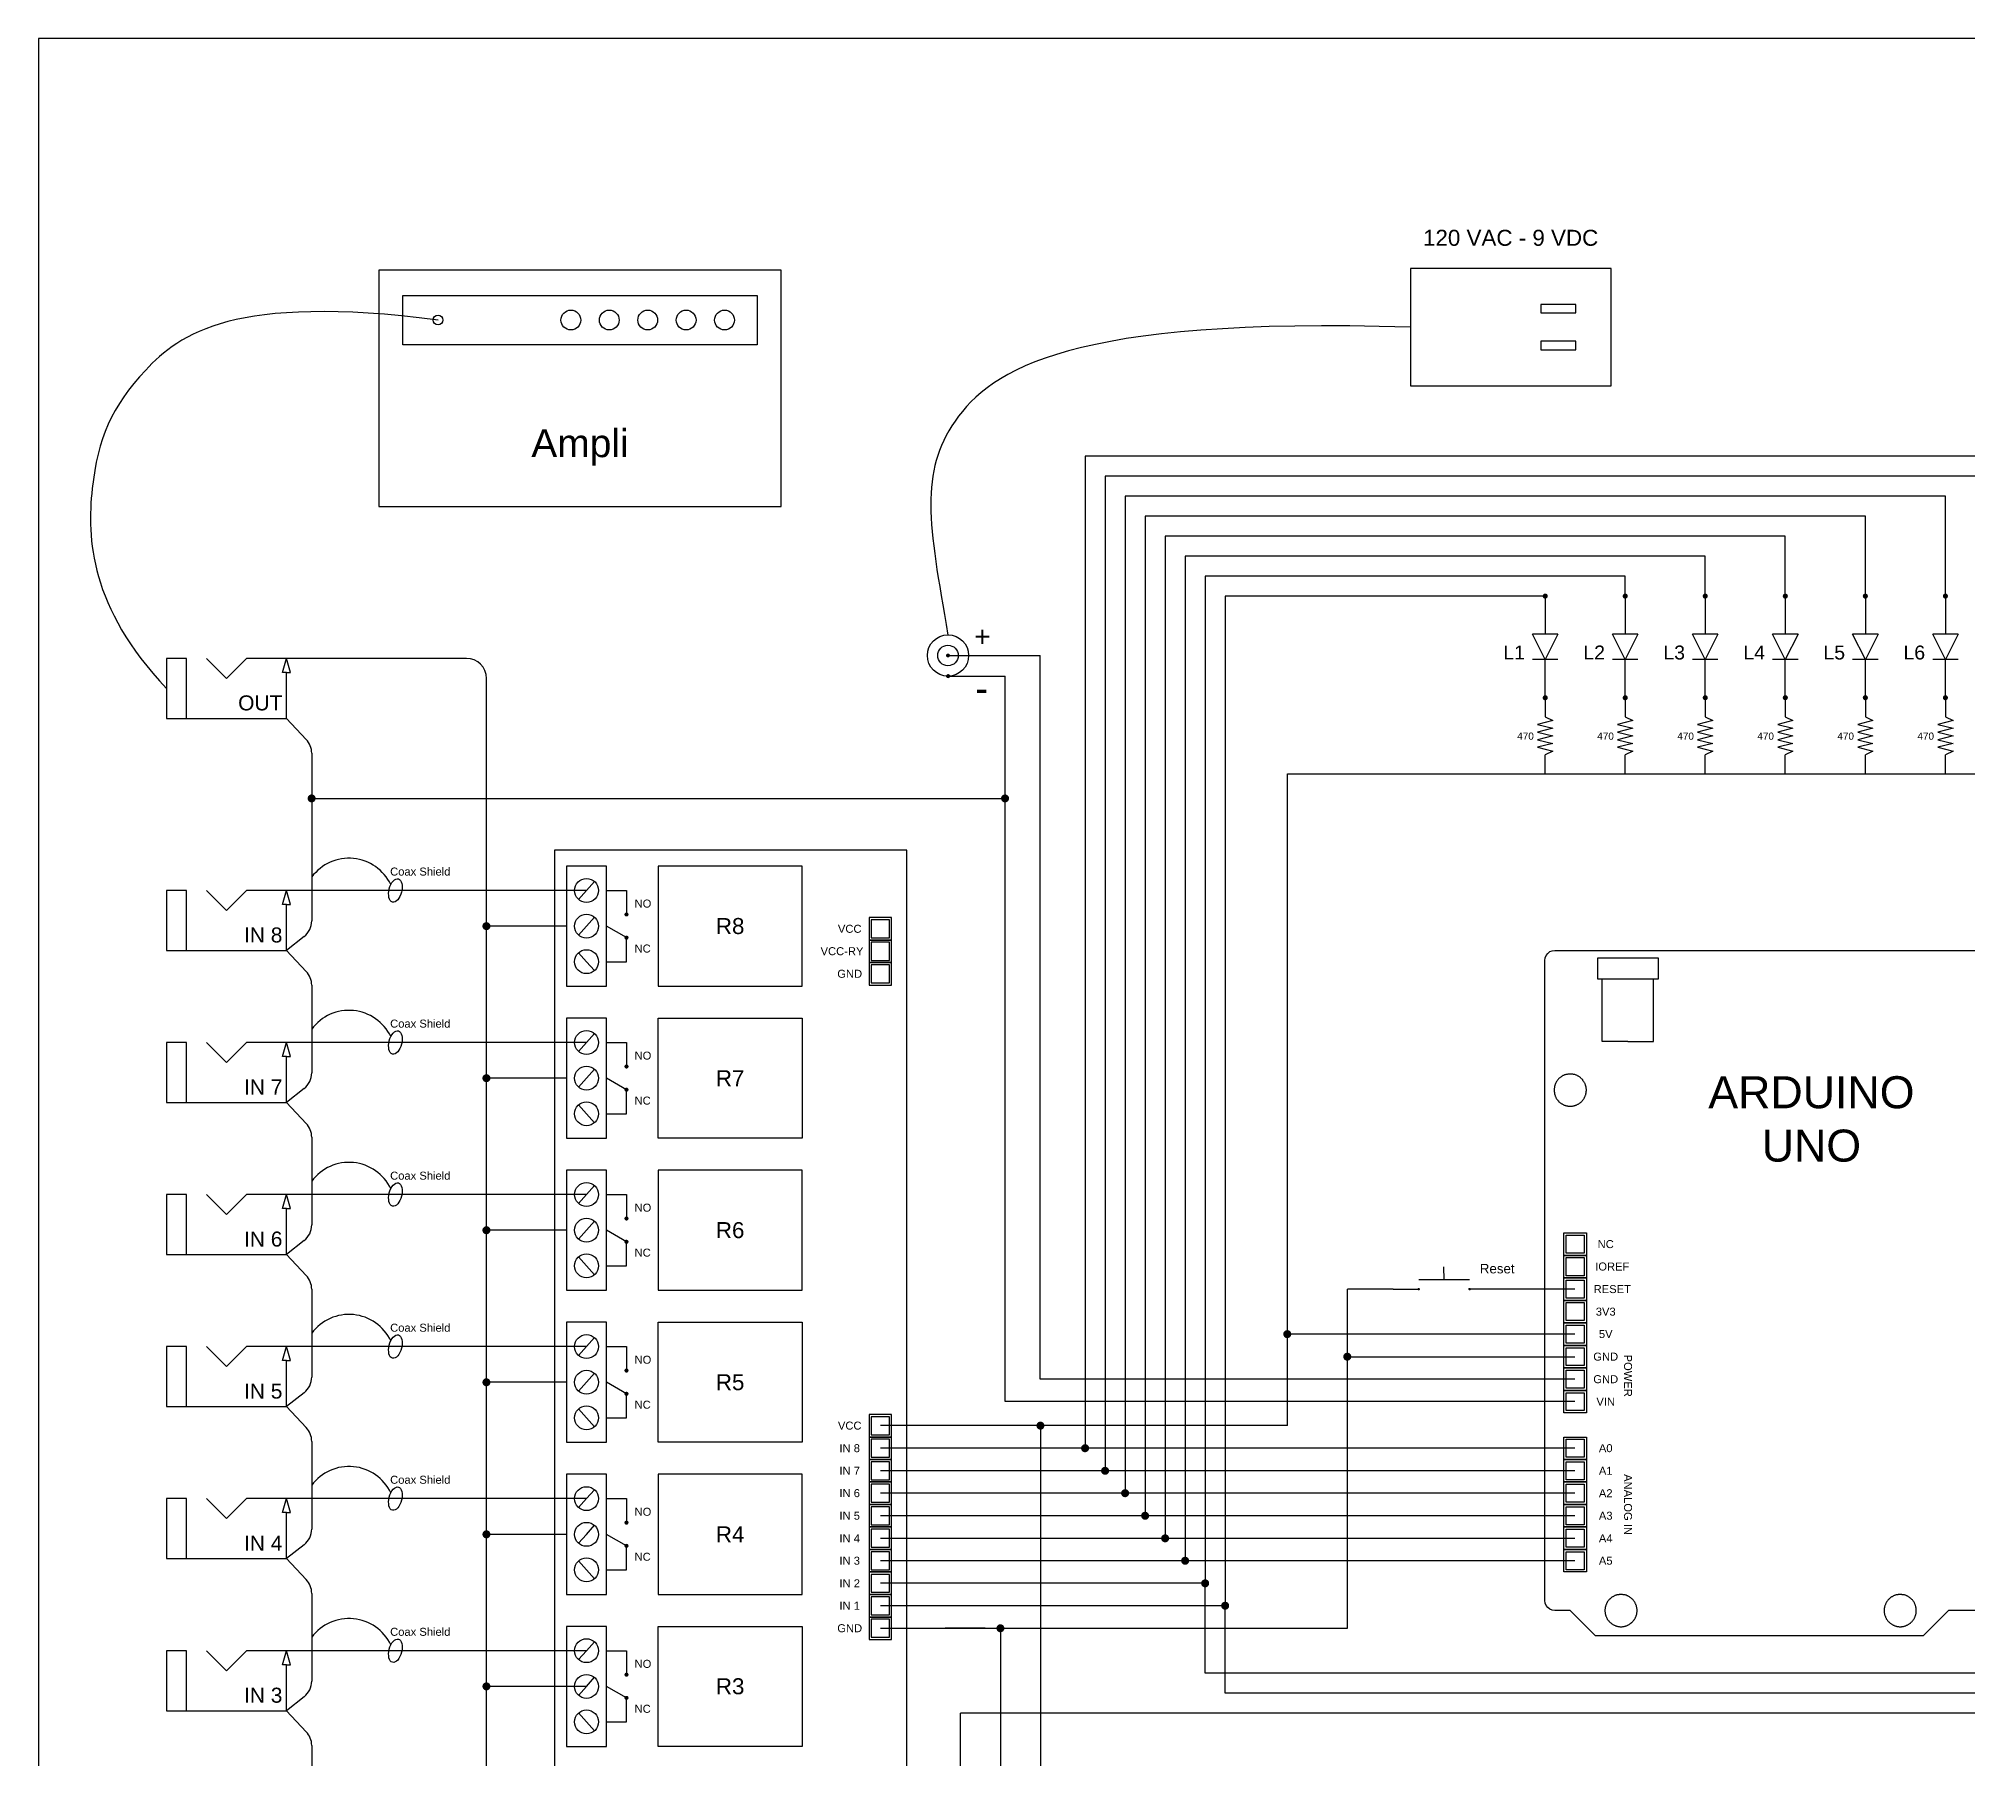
# Model space of a CAD drawing. Header units: centimetres. Extents: x 2.8 to 25.3, y 0.6 to 17.5.
# Drawn here: x 2.82 to 14.87, y 6.71 to 17.46 of the extents above; entities that cross this region are included whole.
import ezdxf
from ezdxf.enums import TextEntityAlignment as Align

# ---------------------------------------------------------------- set-up
doc = ezdxf.new("R2010")
doc.units = ezdxf.units.CM
doc.header["$MEASUREMENT"] = 0
doc.linetypes.add('DASHED2', pattern=[0.375, 0.25, -0.125])
for name, color, linetype in [('Components', 3, 'Continuous'), ('Contact', 1, 'Continuous'), ('Ligne', 4, 'Continuous'), ('Texte', 6, 'Continuous')]:
    doc.layers.add(name, color=color, linetype=linetype)
doc.layers.add('Incisione', color=7, linetype='Continuous', true_color=0x1710ff)
doc.layers.add('Taglio', color=7, linetype='Continuous', true_color=0xc0240f)
doc.styles.get("Standard").update_dxf_attribs({"font": 'arial.ttf'})

# ---------------------------------------------------------------- blocks, each defined once
blk = doc.blocks.new('Cartouche 10x20')
for p, q in [((20, 15), (0, 15)), ((0, 15), (0, 0))]:
    blk.add_line(p, q)
for tag, p, height in [('NAME', (15.6, 1.45), 0.25), ('OWNER', (11.55, 0.7), 0.125), ('DESCRIP1', (15, 0.65), 0.125), ('DATE', (11.55, 0.2), 0.125), ('DESCRIP2', (15, 0.15), 0.125)]:
    blk.add_attdef(tag, p, '', height=height)
blk.add_attdef('NO', text='', height=0.375).set_placement((19.4, 0.5), align=Align.MIDDLE_CENTER)
blk = doc.blocks.new('Jack IN')
at = {"color": 1}
for p, q in [((-1, 0), (-1.125, 0)), ((-1.125, 0), (-1.125, -0.375)), ((-1, -0.375), (-1, 0)), ((-0.75, -0.125), (-0.875, 0)), ((-0.625, 0), (-0.75, -0.125)), ((0, 0), (-0.625, 0)), ((-0.4, -0.0875), (-0.375, 0)), ((-0.35, -0.0875), (-0.375, 0)), ((-0.375, -0.0875), (-0.4, -0.0875)), ((-0.375, -0.125), (-0.375, -0.0875)), ((-0.375, -0.0875), (-0.35, -0.0875)), ((-0.375, -0.375), (-0.375, -0.125)), ((-1.125, -0.375), (-1, -0.375)), ((-1, -0.375), (-0.375, -0.375))]:
    blk.add_line(p, q, dxfattribs=at)
at = {"color": 6}
blk.add_attdef('ID', text='', height=0.0938, dxfattribs=at).set_placement((-0.4, -0.325), align=Align.RIGHT)
blk = doc.blocks.new('Diode')
for p, q in [((0, 0), (0.375, 0)), ((0.375, 0.125), (0.375, -0.125)), ((0.375, 0.125), (0.625, 0)), ((0.625, 0), (0.375, -0.125)), ((0.625, 0.125), (0.625, -0.125)), ((1, 0), (0.625, 0))]:
    blk.add_line(p, q)
at = {"const_width": 0.025}
for points in [[(-0.0125, 0, 1), (0.0125, 0, 1)], [(0.9875, 0, 1), (1.0125, 0, 1)]]:
    blk.add_lwpolyline(points, format="xyb", close=True, dxfattribs=at)
blk = doc.blocks.new('Res V')
at = {"color": 1}
for p, q in [((0, 0), (0, -0.25)), ((0, -0.25), (0.1, -0.3)), ((0.1, -0.3), (-0.1, -0.35)), ((-0.1, -0.35), (0.1, -0.4)), ((0.1, -0.4), (-0.1, -0.45)), ((-0.1, -0.45), (0.1, -0.5)), ((0.1, -0.5), (-0.1, -0.55)), ((-0.1, -0.55), (0.1, -0.6)), ((0.1, -0.6), (-0.1, -0.65)), ((-0.1, -0.65), (0.1, -0.7)), ((0.1, -0.7), (0, -0.75)), ((0, -1), (0, -0.75))]:
    blk.add_line(p, q, dxfattribs=at)
at = {"color": 6, "ltscale": 1.5}
blk.add_attdef('ID', text='', height=0.117, dxfattribs=at).set_placement((-0.15, -0.55), align=Align.RIGHT)
at = {"color": 3}
blk.add_attdef('VALUE', (0.15, -0.55), '', height=0.0938, dxfattribs=at)
blk = doc.blocks.new('Switch SPST Right')
at = {"color": 1}
for p, q in [((0.5, 0.092), (0.498, 0.22)), ((0, 0), (0.25, 0)), ((0.75, 0.091), (0.25, 0.092)), ((1, 0), (0.75, 0))]:
    blk.add_line(p, q, dxfattribs=at)
at = {"const_width": 0.0125}
for points in [[(0.244, 0, 1), (0.256, 0, 1)], [(0.744, 0, 1), (0.756, 0, 1)]]:
    blk.add_lwpolyline(points, format="xyb", close=True, dxfattribs=at)
at = {"color": 6}
blk.add_attdef('ID', (0.851, 0.155), '', height=0.0938, dxfattribs=at)

msp = doc.modelspace()

# ---------------------------------------------------------------- linework, layer by layer
at = {"ltscale": 0.5}
for p, q in [((8.242, 12.387), (6.042, 12.387)), ((6.042, 12.387), (6.042, 4.787)), ((8.242, 4.787), (8.242, 12.387)), ((6.367, 12.287), (6.117, 12.287)), ((6.117, 12.287), (6.117, 11.537)), ((6.242, 12.135), (6.291, 12.191)), ((6.367, 11.537), (6.367, 12.287)), ((6.689, 12.287), (6.689, 11.537)), ((7.589, 12.287), (6.689, 12.287)), ((7.589, 11.537), (7.589, 12.287)), ((6.242, 12.135), (6.192, 12.079)), ((6.242, 11.912), (6.291, 11.969)), ((8.148, 11.966), (8.007, 11.966)), ((8.007, 11.966), (8.007, 11.825)), ((8.134, 11.952), (8.021, 11.952)), ((8.021, 11.952), (8.021, 11.839)), ((8.134, 11.839), (8.134, 11.952)), ((8.148, 11.825), (8.148, 11.966)), ((6.242, 11.912), (6.192, 11.856)), ((8.148, 11.825), (8.007, 11.825)), ((8.007, 11.825), (8.007, 11.684)), ((8.007, 11.825), (8.148, 11.825)), ((8.021, 11.839), (8.134, 11.839)), ((8.134, 11.811), (8.021, 11.811)), ((8.021, 11.811), (8.021, 11.698)), ((8.134, 11.698), (8.134, 11.811)), ((8.148, 11.684), (8.148, 11.825)), ((6.242, 11.69), (6.192, 11.746)), ((6.242, 11.69), (6.291, 11.634)), ((8.021, 11.698), (8.134, 11.698)), ((8.148, 11.684), (8.007, 11.684)), ((8.007, 11.684), (8.007, 11.544)), ((8.007, 11.684), (8.148, 11.684)), ((8.134, 11.67), (8.021, 11.67)), ((8.021, 11.67), (8.021, 11.558)), ((8.134, 11.558), (8.134, 11.67)), ((8.148, 11.544), (8.148, 11.684)), ((6.117, 11.537), (6.367, 11.537)), ((6.689, 11.537), (7.589, 11.537)), ((8.007, 11.544), (8.148, 11.544)), ((8.021, 11.558), (8.134, 11.558)), ((6.367, 11.337), (6.117, 11.337)), ((6.117, 11.337), (6.117, 10.587)), ((6.367, 10.587), (6.367, 11.337)), ((6.689, 10.587), (6.689, 11.337)), ((6.689, 11.337), (7.589, 11.337)), ((7.589, 11.337), (7.589, 10.587)), ((6.242, 11.185), (6.291, 11.241)), ((6.242, 11.185), (6.192, 11.129)), ((6.242, 10.962), (6.291, 11.019)), ((6.242, 10.962), (6.192, 10.906)), ((6.242, 10.74), (6.192, 10.796)), ((6.242, 10.74), (6.291, 10.684)), ((6.117, 10.587), (6.367, 10.587)), ((7.589, 10.587), (6.689, 10.587)), ((6.367, 10.387), (6.117, 10.387)), ((6.117, 10.387), (6.117, 9.637)), ((6.367, 9.637), (6.367, 10.387)), ((6.689, 10.387), (6.689, 9.637)), ((7.589, 10.387), (6.689, 10.387)), ((7.589, 9.637), (7.589, 10.387)), ((6.242, 10.235), (6.291, 10.291)), ((6.242, 10.235), (6.192, 10.179)), ((6.242, 10.012), (6.192, 9.956)), ((6.242, 10.012), (6.291, 10.069)), ((12.347, 9.855), (12.347, 9.996)), ((12.347, 9.996), (12.488, 9.996)), ((12.361, 9.869), (12.361, 9.981)), ((12.361, 9.981), (12.474, 9.981)), ((12.474, 9.981), (12.474, 9.869)), ((12.488, 9.996), (12.488, 9.855)), ((6.242, 9.79), (6.192, 9.846)), ((6.242, 9.79), (6.291, 9.734)), ((12.347, 9.714), (12.347, 9.855)), ((12.347, 9.855), (12.488, 9.855)), ((12.488, 9.855), (12.347, 9.855)), ((12.474, 9.869), (12.361, 9.869)), ((12.361, 9.728), (12.361, 9.841)), ((12.361, 9.841), (12.474, 9.841)), ((12.474, 9.841), (12.474, 9.728)), ((12.488, 9.855), (12.488, 9.714)), ((12.347, 9.574), (12.347, 9.714)), ((12.347, 9.714), (12.488, 9.714)), ((12.488, 9.714), (12.347, 9.714)), ((12.474, 9.728), (12.361, 9.728)), ((12.361, 9.588), (12.361, 9.7)), ((12.361, 9.7), (12.474, 9.7)), ((12.474, 9.7), (12.474, 9.588)), ((12.488, 9.714), (12.488, 9.574)), ((6.117, 9.637), (6.367, 9.637)), ((6.689, 9.637), (7.589, 9.637)), ((12.347, 9.433), (12.347, 9.574)), ((12.347, 9.574), (12.488, 9.574)), ((12.488, 9.574), (12.347, 9.574)), ((12.474, 9.588), (12.361, 9.588)), ((12.361, 9.447), (12.361, 9.56)), ((12.361, 9.56), (12.474, 9.56)), ((12.474, 9.56), (12.474, 9.447)), ((12.488, 9.574), (12.488, 9.433)), ((6.367, 9.437), (6.117, 9.437)), ((6.117, 9.437), (6.117, 8.687)), ((6.367, 8.687), (6.367, 9.437)), ((6.689, 8.687), (6.689, 9.437)), ((6.689, 9.437), (7.589, 9.437)), ((7.589, 9.437), (7.589, 8.687)), ((12.488, 9.433), (12.347, 9.433)), ((12.347, 9.292), (12.347, 9.433)), ((12.347, 9.433), (12.488, 9.433)), ((12.474, 9.447), (12.361, 9.447)), ((12.361, 9.306), (12.361, 9.419)), ((12.361, 9.419), (12.474, 9.419)), ((12.474, 9.419), (12.474, 9.306)), ((12.488, 9.433), (12.488, 9.292)), ((6.242, 9.285), (6.192, 9.229)), ((6.242, 9.285), (6.291, 9.341)), ((12.347, 9.152), (12.347, 9.292)), ((12.347, 9.292), (12.488, 9.292)), ((12.488, 9.292), (12.347, 9.292)), ((12.474, 9.306), (12.361, 9.306)), ((12.488, 9.292), (12.488, 9.152)), ((12.361, 9.166), (12.361, 9.278)), ((12.361, 9.278), (12.474, 9.278)), ((12.474, 9.166), (12.361, 9.166)), ((12.474, 9.278), (12.474, 9.166)), ((6.242, 9.062), (6.192, 9.006)), ((6.242, 9.062), (6.291, 9.119)), ((12.347, 9.011), (12.347, 9.152)), ((12.347, 9.152), (12.488, 9.152)), ((12.488, 9.152), (12.347, 9.152)), ((12.361, 9.025), (12.361, 9.138)), ((12.361, 9.138), (12.474, 9.138)), ((12.474, 9.138), (12.474, 9.025)), ((12.488, 9.152), (12.488, 9.011)), ((12.347, 8.871), (12.347, 9.011)), ((12.347, 9.011), (12.488, 9.011)), ((12.488, 9.011), (12.347, 9.011)), ((12.474, 9.025), (12.361, 9.025)), ((12.361, 8.885), (12.361, 8.997)), ((12.361, 8.997), (12.474, 8.997)), ((12.474, 8.997), (12.474, 8.885)), ((12.488, 9.011), (12.488, 8.871)), ((6.242, 8.84), (6.192, 8.896)), ((6.242, 8.84), (6.291, 8.784)), ((8.148, 8.861), (8.007, 8.861)), ((8.007, 8.861), (8.007, 8.72)), ((8.134, 8.847), (8.021, 8.847)), ((8.021, 8.847), (8.021, 8.734)), ((8.134, 8.734), (8.134, 8.847)), ((8.148, 8.72), (8.148, 8.861)), ((12.488, 8.871), (12.347, 8.871)), ((12.474, 8.885), (12.361, 8.885)), ((6.117, 8.687), (6.367, 8.687)), ((7.589, 8.687), (6.689, 8.687)), ((8.148, 8.72), (8.007, 8.72)), ((8.007, 8.72), (8.007, 8.58)), ((8.007, 8.72), (8.148, 8.72)), ((8.021, 8.734), (8.134, 8.734)), ((8.134, 8.706), (8.021, 8.706)), ((8.021, 8.706), (8.021, 8.594)), ((8.134, 8.594), (8.134, 8.706)), ((8.148, 8.58), (8.148, 8.72)), ((12.347, 8.58), (12.347, 8.72)), ((12.347, 8.72), (12.488, 8.72)), ((12.361, 8.594), (12.361, 8.706)), ((12.361, 8.706), (12.474, 8.706)), ((12.474, 8.706), (12.474, 8.594)), ((12.488, 8.72), (12.488, 8.58)), ((8.148, 8.58), (8.007, 8.58)), ((8.007, 8.58), (8.007, 8.439)), ((8.007, 8.58), (8.148, 8.58)), ((8.021, 8.594), (8.134, 8.594)), ((8.134, 8.566), (8.021, 8.566)), ((8.021, 8.566), (8.021, 8.453)), ((8.134, 8.453), (8.134, 8.566)), ((8.148, 8.439), (8.148, 8.58)), ((12.347, 8.439), (12.347, 8.58)), ((12.347, 8.58), (12.488, 8.58)), ((12.488, 8.58), (12.347, 8.58)), ((12.474, 8.594), (12.361, 8.594)), ((12.361, 8.453), (12.361, 8.566)), ((12.361, 8.566), (12.474, 8.566)), ((12.474, 8.566), (12.474, 8.453)), ((12.488, 8.58), (12.488, 8.439)), ((6.367, 8.487), (6.117, 8.487)), ((6.117, 8.487), (6.117, 7.737)), ((6.367, 7.737), (6.367, 8.487)), ((6.689, 8.487), (6.689, 7.737)), ((7.589, 8.487), (6.689, 8.487)), ((7.589, 7.737), (7.589, 8.487)), ((8.148, 8.439), (8.007, 8.439)), ((8.007, 8.439), (8.007, 8.298)), ((8.007, 8.439), (8.148, 8.439)), ((8.021, 8.453), (8.134, 8.453)), ((8.148, 8.298), (8.148, 8.439)), ((12.488, 8.439), (12.347, 8.439)), ((12.347, 8.298), (12.347, 8.439)), ((12.347, 8.439), (12.488, 8.439)), ((12.474, 8.453), (12.361, 8.453)), ((12.488, 8.439), (12.488, 8.298)), ((6.242, 8.335), (6.192, 8.279)), ((6.242, 8.335), (6.291, 8.391)), ((8.134, 8.425), (8.021, 8.425)), ((8.021, 8.425), (8.021, 8.312)), ((8.134, 8.312), (8.134, 8.425)), ((12.361, 8.312), (12.361, 8.425)), ((12.361, 8.425), (12.474, 8.425)), ((12.474, 8.425), (12.474, 8.312)), ((8.148, 8.298), (8.007, 8.298)), ((8.007, 8.298), (8.007, 8.158)), ((8.007, 8.298), (8.148, 8.298)), ((8.021, 8.312), (8.134, 8.312)), ((8.134, 8.284), (8.021, 8.284)), ((8.021, 8.284), (8.021, 8.172)), ((8.134, 8.172), (8.134, 8.284)), ((8.148, 8.158), (8.148, 8.298)), ((12.347, 8.158), (12.347, 8.298)), ((12.347, 8.298), (12.488, 8.298)), ((12.488, 8.298), (12.347, 8.298)), ((12.474, 8.312), (12.361, 8.312)), ((12.361, 8.172), (12.361, 8.284)), ((12.361, 8.284), (12.474, 8.284)), ((12.474, 8.284), (12.474, 8.172)), ((12.488, 8.298), (12.488, 8.158)), ((6.242, 8.112), (6.192, 8.056)), ((6.242, 8.112), (6.291, 8.169)), ((8.148, 8.158), (8.007, 8.158)), ((8.007, 8.158), (8.007, 8.017)), ((8.007, 8.158), (8.148, 8.158)), ((8.021, 8.172), (8.134, 8.172)), ((8.134, 8.144), (8.021, 8.144)), ((8.021, 8.144), (8.021, 8.031)), ((8.134, 8.031), (8.134, 8.144)), ((8.148, 8.017), (8.148, 8.158)), ((12.347, 8.017), (12.347, 8.158)), ((12.347, 8.158), (12.488, 8.158)), ((12.488, 8.158), (12.347, 8.158)), ((12.474, 8.172), (12.361, 8.172)), ((12.361, 8.031), (12.361, 8.144)), ((12.361, 8.144), (12.474, 8.144)), ((12.474, 8.144), (12.474, 8.031)), ((12.488, 8.158), (12.488, 8.017)), ((8.007, 8.017), (8.148, 8.017)), ((8.148, 8.017), (8.007, 8.017)), ((8.007, 8.017), (8.007, 7.877)), ((8.021, 8.031), (8.134, 8.031)), ((8.134, 8.003), (8.021, 8.003)), ((8.021, 8.003), (8.021, 7.891)), ((8.134, 7.891), (8.134, 8.003)), ((8.148, 7.877), (8.148, 8.017)), ((12.347, 7.877), (12.347, 8.017)), ((12.347, 8.017), (12.488, 8.017)), ((12.488, 8.017), (12.347, 8.017)), ((12.474, 8.031), (12.361, 8.031)), ((12.361, 7.891), (12.361, 8.003)), ((12.361, 8.003), (12.474, 8.003)), ((12.474, 8.003), (12.474, 7.891)), ((12.488, 8.017), (12.488, 7.877)), ((6.242, 7.89), (6.192, 7.946)), ((6.242, 7.89), (6.291, 7.834)), ((8.148, 7.877), (8.007, 7.877)), ((8.007, 7.877), (8.007, 7.736)), ((8.007, 7.877), (8.148, 7.877)), ((8.021, 7.891), (8.134, 7.891)), ((8.134, 7.862), (8.021, 7.862)), ((8.021, 7.862), (8.021, 7.75)), ((8.134, 7.75), (8.134, 7.862)), ((8.148, 7.736), (8.148, 7.877)), ((12.488, 7.877), (12.347, 7.877)), ((12.474, 7.891), (12.361, 7.891)), ((6.117, 7.737), (6.367, 7.737)), ((6.689, 7.737), (7.589, 7.737)), ((8.148, 7.736), (8.007, 7.736)), ((8.007, 7.736), (8.007, 7.595)), ((8.007, 7.736), (8.148, 7.736)), ((8.021, 7.75), (8.134, 7.75)), ((8.134, 7.722), (8.021, 7.722)), ((8.021, 7.722), (8.021, 7.609)), ((8.134, 7.609), (8.134, 7.722)), ((8.148, 7.595), (8.148, 7.736)), ((8.148, 7.595), (8.007, 7.595)), ((8.007, 7.595), (8.007, 7.455)), ((8.007, 7.595), (8.148, 7.595)), ((8.021, 7.609), (8.134, 7.609)), ((8.148, 7.455), (8.148, 7.595)), ((6.367, 7.537), (6.117, 7.537)), ((6.117, 7.537), (6.117, 6.787)), ((6.367, 6.787), (6.367, 7.537)), ((6.689, 6.787), (6.689, 7.537)), ((6.689, 7.537), (7.589, 7.537)), ((7.589, 7.537), (7.589, 6.787)), ((8.134, 7.581), (8.021, 7.581)), ((8.021, 7.581), (8.021, 7.469)), ((8.134, 7.469), (8.134, 7.581)), ((6.242, 7.385), (6.192, 7.329)), ((6.242, 7.385), (6.291, 7.441)), ((8.007, 7.455), (8.148, 7.455)), ((8.021, 7.469), (8.134, 7.469)), ((6.242, 7.162), (6.192, 7.106)), ((6.242, 7.162), (6.291, 7.219)), ((6.242, 6.94), (6.192, 6.996)), ((6.242, 6.94), (6.291, 6.884)), ((6.117, 6.787), (6.367, 6.787)), ((7.589, 6.787), (6.689, 6.787))]:
    msp.add_line(p, q, dxfattribs=at)
at = {"ltscale": 3}
for p, q in [((12.559, 11.715), (12.936, 11.715)), ((12.559, 11.581), (12.559, 11.715)), ((12.936, 11.715), (12.936, 11.581)), ((12.936, 11.581), (12.559, 11.581)), ((12.587, 11.192), (12.587, 11.581)), ((12.907, 11.192), (12.907, 11.581)), ((12.747, 11.192), (12.587, 11.192)), ((12.747, 11.192), (12.907, 11.192))]:
    msp.add_line(p, q, dxfattribs=at)
at = {"ltscale": 0.5}
for centre in [(6.242, 12.135), (6.242, 11.912), (6.242, 11.69), (6.242, 11.185), (6.242, 10.962), (6.242, 10.74), (6.242, 10.235), (6.242, 10.012), (6.242, 9.79), (6.242, 9.285), (6.242, 9.062), (6.242, 8.84), (6.242, 8.335), (6.242, 8.112), (6.242, 7.89), (6.242, 7.385), (6.242, 7.162), (6.242, 6.94)]:
    msp.add_circle(centre, 0.0747, dxfattribs=at)
at = {"ltscale": 3}
for centre in [(4.758, 12.046), (4.758, 11.096), (4.758, 10.146), (4.758, 9.196), (4.758, 8.246), (4.758, 7.296)]:
    msp.add_arc(centre, 0.29, 25.6352, 143.3685, dxfattribs=at)
for centre in [(5.048, 12.135), (5.048, 11.185), (5.048, 10.235), (5.048, 9.285), (5.048, 8.335), (5.048, 7.385)]:
    msp.add_ellipse(centre, major_axis=(0.0184, 0.0725), ratio=0.531319, dxfattribs=at)
at = {"layer": 'Components', "ltscale": 3}
for points in [[(4.945, 14.534), (7.457, 14.534), (7.457, 16.011), (4.945, 16.011)], [(5.095, 15.853), (7.308, 15.853), (7.308, 15.545), (5.095, 15.545)]]:
    msp.add_lwpolyline(points, close=True, dxfattribs=at)
for centre, radius in [((5.314, 15.699), 0.0309), ((6.144, 15.699), 0.0618), ((6.384, 15.699), 0.0618), ((6.624, 15.699), 0.0618), ((6.864, 15.699), 0.0618), ((7.104, 15.699), 0.0618)]:
    msp.add_circle(centre, radius, dxfattribs=at)
at = {"layer": 'Contact', "ltscale": 0.5}
for p, q in [((6.367, 12.135), (6.492, 12.135)), ((6.492, 12.135), (6.492, 11.985)), ((6.492, 11.84), (6.367, 11.912)), ((6.492, 11.69), (6.492, 11.84)), ((6.367, 11.69), (6.492, 11.69)), ((6.367, 11.185), (6.492, 11.185)), ((6.492, 11.185), (6.492, 11.035)), ((6.492, 10.89), (6.367, 10.962)), ((6.492, 10.74), (6.492, 10.89)), ((6.367, 10.74), (6.492, 10.74)), ((6.367, 10.235), (6.492, 10.235)), ((6.492, 10.235), (6.492, 10.085)), ((6.492, 9.94), (6.367, 10.012)), ((6.492, 9.79), (6.492, 9.94)), ((6.367, 9.79), (6.492, 9.79)), ((6.367, 9.285), (6.492, 9.285)), ((6.492, 9.285), (6.492, 9.135)), ((6.492, 8.99), (6.367, 9.062)), ((6.492, 8.84), (6.492, 8.99)), ((6.367, 8.84), (6.492, 8.84)), ((6.367, 8.335), (6.492, 8.335)), ((6.492, 8.335), (6.492, 8.185)), ((6.492, 8.04), (6.367, 8.112)), ((6.492, 7.89), (6.492, 8.04)), ((6.367, 7.89), (6.492, 7.89)), ((6.367, 7.385), (6.492, 7.385)), ((6.492, 7.385), (6.492, 7.235)), ((6.492, 7.09), (6.367, 7.162)), ((6.492, 6.94), (6.492, 7.09)), ((6.367, 6.94), (6.492, 6.94))]:
    msp.add_line(p, q, dxfattribs=at)
at = {"layer": 'Contact', "ltscale": 3, "const_width": 0.0125}
for points in [[(8.494, 13.603, 1), (8.506, 13.603, 1)], [(8.494, 13.474, 1), (8.507, 13.474, 1)]]:
    msp.add_lwpolyline(points, format="xyb", close=True, dxfattribs=at)
at = {"layer": 'Contact', "ltscale": 0.5, "const_width": 0.0125}
for points in [[(6.485, 11.985, 1), (6.498, 11.985, 1)], [(6.485, 11.84, 1), (6.498, 11.84, 1)], [(6.485, 11.035, 1), (6.498, 11.035, 1)], [(6.485, 10.89, 1), (6.498, 10.89, 1)], [(6.485, 10.085, 1), (6.498, 10.085, 1)], [(6.485, 9.94, 1), (6.498, 9.94, 1)], [(6.485, 9.135, 1), (6.498, 9.135, 1)], [(6.485, 8.99, 1), (6.498, 8.99, 1)], [(6.485, 8.185, 1), (6.498, 8.185, 1)], [(6.485, 8.04, 1), (6.498, 8.04, 1)], [(6.485, 7.235, 1), (6.498, 7.235, 1)], [(6.485, 7.09, 1), (6.498, 7.09, 1)]]:
    msp.add_lwpolyline(points, format="xyb", close=True, dxfattribs=at)
at = {"layer": 'Incisione', "color": 0, "lineweight": 25, "ltscale": 0.125}
for points in [[(12.229, 11.698), (12.231, 11.714)], [(12.229, 7.698), (12.229, 11.698)], [(12.231, 11.714), (12.236, 11.729)], [(12.236, 11.729), (12.247, 11.742)], [(12.247, 11.742), (12.26, 11.753)], [(12.26, 11.753), (12.275, 11.758)], [(12.275, 11.758), (12.291, 11.76)], [(12.291, 11.76), (15.496, 11.76)], [(12.231, 7.682), (12.229, 7.698)], [(12.236, 7.667), (12.231, 7.682)], [(12.247, 7.654), (12.236, 7.667)], [(12.26, 7.644), (12.247, 7.654)], [(12.275, 7.638), (12.26, 7.644)], [(12.291, 7.636), (12.275, 7.638)], [(12.387, 7.636), (12.291, 7.636)], [(12.546, 7.477), (12.387, 7.636)], [(14.75, 7.636), (14.592, 7.477)], [(15.465, 7.636), (14.75, 7.636)], [(14.592, 7.477), (12.546, 7.477)]]:
    msp.add_lwpolyline(points, dxfattribs=at)
at = {"layer": 'Ligne', "ltscale": 3}
for p, q in [((9.482, 14.849), (9.357, 14.849)), ((9.357, 14.849), (9.357, 8.65)), ((15.731, 14.849), (9.482, 14.849)), ((9.607, 14.724), (9.482, 14.724)), ((9.482, 14.724), (9.482, 8.509)), ((15.231, 14.724), (9.607, 14.724)), ((9.732, 14.599), (9.607, 14.599)), ((9.607, 14.599), (9.607, 8.369)), ((14.731, 14.599), (9.732, 14.599)), ((14.731, 13.974), (14.731, 14.599)), ((9.856, 14.474), (9.732, 14.474)), ((9.732, 14.474), (9.732, 8.228)), ((14.231, 14.474), (9.856, 14.474)), ((14.231, 13.974), (14.231, 14.474)), ((9.981, 14.349), (9.856, 14.349)), ((9.856, 14.349), (9.856, 8.087)), ((13.731, 14.349), (9.981, 14.349)), ((13.731, 13.974), (13.731, 14.349)), ((10.106, 14.224), (9.981, 14.224)), ((9.981, 14.224), (9.981, 7.947)), ((13.231, 14.224), (10.106, 14.224)), ((13.231, 13.974), (13.231, 14.224)), ((10.231, 14.099), (10.106, 14.099)), ((10.106, 14.099), (10.106, 7.806)), ((12.731, 14.099), (10.231, 14.099)), ((12.731, 13.974), (12.731, 14.099)), ((12.231, 13.974), (10.231, 13.974)), ((10.231, 13.974), (10.231, 7.666)), ((5.492, 13.585), (4.742, 13.585)), ((8.5, 13.603), (9.076, 13.603)), ((9.076, 9.081), (9.076, 13.603)), ((8.501, 13.474), (8.857, 13.474)), ((8.857, 8.941), (8.857, 13.474)), ((10.62, 12.863), (20.89, 12.863)), ((10.62, 8.791), (10.62, 12.863)), ((4.525, 12.71), (8.857, 12.71)), ((10.995, 7.525), (10.995, 9.644)), ((11.282, 9.644), (10.995, 9.644)), ((12.417, 9.644), (11.917, 9.644)), ((12.417, 9.363), (10.62, 9.363)), ((10.995, 9.222), (12.417, 9.222)), ((12.417, 9.081), (9.076, 9.081)), ((12.417, 8.941), (8.857, 8.941)), ((10.62, 8.791), (8.078, 8.791)), ((9.078, 8.791), (9.078, 3.931)), ((12.417, 8.65), (8.078, 8.65)), ((12.417, 8.509), (8.078, 8.509)), ((12.417, 8.369), (8.078, 8.369)), ((12.417, 8.228), (8.078, 8.228)), ((12.417, 8.087), (8.078, 8.087)), ((12.417, 7.947), (8.078, 7.947)), ((10.106, 7.806), (8.078, 7.806)), ((10.106, 7.244), (10.106, 7.806)), ((10.231, 7.666), (8.078, 7.666)), ((10.231, 7.119), (10.231, 7.666)), ((8.078, 7.525), (10.995, 7.525)), ((8.732, 7.525), (8.482, 7.525)), ((8.828, 7.512), (8.828, 4.072)), ((15.87, 7.244), (10.106, 7.244)), ((15.995, 7.119), (10.231, 7.119)), ((11.87, 7.119), (11.87, 7.119)), ((16.12, 6.994), (8.578, 6.994)), ((8.578, 4.212), (8.578, 6.994))]:
    msp.add_line(p, q, dxfattribs=at)
at = {"layer": 'Ligne', "ltscale": 0.5}
for p, q in [((5.617, 5.262), (5.617, 13.46)), ((4.367, 13.21), (4.491, 13.079)), ((4.525, 12.993), (4.525, 11.945)), ((6.242, 12.135), (4.742, 12.135)), ((4.477, 11.847), (4.367, 11.76)), ((6.117, 11.912), (5.617, 11.912)), ((4.367, 11.76), (4.491, 11.629)), ((4.525, 11.543), (4.525, 10.995)), ((6.242, 11.185), (4.742, 11.185)), ((4.477, 10.897), (4.367, 10.81)), ((6.117, 10.962), (5.617, 10.962)), ((4.367, 10.81), (4.491, 10.679)), ((4.525, 10.593), (4.525, 10.045)), ((6.242, 10.235), (4.742, 10.235)), ((6.117, 10.012), (5.617, 10.012)), ((4.477, 9.947), (4.367, 9.86)), ((4.367, 9.86), (4.491, 9.729)), ((4.525, 9.643), (4.525, 9.095)), ((6.242, 9.285), (4.742, 9.285)), ((6.117, 9.062), (5.617, 9.062)), ((4.477, 8.997), (4.367, 8.91)), ((4.367, 8.91), (4.491, 8.779)), ((4.525, 8.693), (4.525, 8.145)), ((6.242, 8.335), (4.742, 8.335)), ((6.117, 8.112), (5.617, 8.112)), ((4.477, 8.047), (4.367, 7.96)), ((4.367, 7.96), (4.491, 7.829)), ((4.525, 7.743), (4.525, 7.195)), ((6.242, 7.385), (4.742, 7.385)), ((6.242, 7.162), (5.617, 7.162)), ((4.477, 7.097), (4.367, 7.01)), ((4.367, 7.01), (4.491, 6.879)), ((4.525, 6.793), (4.525, 6.245))]:
    msp.add_line(p, q, dxfattribs=at)
at = {"layer": 'Ligne', "linetype": 'DASHED2', "ltscale": 3, "const_width": 0.025}
for points in [[(4.512, 12.71, 1), (4.537, 12.71, 1)], [(8.844, 12.71, 1), (8.869, 12.71, 1)], [(5.604, 11.912, 1), (5.629, 11.912, 1)], [(5.604, 10.962, 1), (5.629, 10.962, 1)], [(5.604, 10.012, 1), (5.629, 10.012, 1)], [(10.607, 9.363, 1), (10.632, 9.363, 1)], [(10.982, 9.222, 1), (11.007, 9.222, 1)], [(5.604, 9.062, 1), (5.629, 9.062, 1)], [(9.065, 8.791, 1), (9.09, 8.791, 1)], [(9.344, 8.65, 1), (9.369, 8.65, 1)], [(9.469, 8.509, 1), (9.494, 8.509, 1)], [(9.594, 8.369, 1), (9.619, 8.369, 1)], [(9.719, 8.228, 1), (9.744, 8.228, 1)], [(5.604, 8.112, 1), (5.629, 8.112, 1)], [(9.844, 8.087, 1), (9.869, 8.087, 1)], [(9.969, 7.947, 1), (9.994, 7.947, 1)], [(10.094, 7.806, 1), (10.119, 7.806, 1)], [(10.219, 7.666, 1), (10.244, 7.666, 1)], [(8.815, 7.525, 1), (8.84, 7.525, 1)], [(5.604, 7.162, 1), (5.629, 7.162, 1)]]:
    msp.add_lwpolyline(points, format="xyb", close=True, dxfattribs=at)
at = {"layer": 'Ligne', "color": 1, "ltscale": 3}
for radius in [0.129, 0.0643]:
    msp.add_circle((8.5, 13.603), radius, dxfattribs=at)
at = {"layer": 'Ligne', "ltscale": 0.5}
for centre, start, end in [((5.492, 13.46), 0, 90), ((4.4, 12.993), 0, 43.4395), ((4.4, 11.945), 308.3351, 0), ((4.4, 11.543), 0, 43.4395), ((4.4, 10.995), 308.3351, 0), ((4.4, 10.593), 0, 43.4395), ((4.4, 10.045), 308.3351, 0), ((4.4, 9.643), 0, 43.4395), ((4.4, 9.095), 308.3351, 0), ((4.4, 8.693), 0, 43.4395), ((4.4, 8.145), 308.3351, 0), ((4.4, 7.743), 0, 43.4395), ((4.4, 7.195), 308.3351, 0), ((4.4, 6.793), 0, 43.4395)]:
    msp.add_arc(centre, 0.125, start, end, dxfattribs=at)
at = {"layer": 'Taglio', "color": 0, "lineweight": 25, "ltscale": 0.125}
for points in [[(12.387, 10.787), (12.391, 10.787), (12.394, 10.787), (12.398, 10.788), (12.401, 10.788), (12.405, 10.789), (12.408, 10.789), (12.411, 10.79), (12.415, 10.791), (12.418, 10.792), (12.421, 10.793), (12.425, 10.794), (12.428, 10.796), (12.431, 10.797), (12.434, 10.799), (12.437, 10.8), (12.44, 10.802), (12.443, 10.804), (12.446, 10.806), (12.449, 10.808), (12.451, 10.81), (12.454, 10.813), (12.457, 10.815), (12.459, 10.817), (12.461, 10.82), (12.464, 10.823), (12.466, 10.825), (12.468, 10.828), (12.47, 10.831), (12.472, 10.834), (12.474, 10.837), (12.476, 10.84), (12.477, 10.843), (12.479, 10.846), (12.48, 10.849), (12.481, 10.852), (12.482, 10.856), (12.484, 10.859), (12.484, 10.862), (12.485, 10.866), (12.486, 10.869), (12.487, 10.873), (12.487, 10.876), (12.487, 10.88), (12.488, 10.883), (12.488, 10.886), (12.488, 10.89), (12.488, 10.893), (12.487, 10.897), (12.487, 10.9), (12.486, 10.904), (12.486, 10.907), (12.485, 10.911), (12.484, 10.914), (12.483, 10.917), (12.482, 10.921), (12.481, 10.924), (12.48, 10.927), (12.478, 10.93), (12.477, 10.933), (12.475, 10.937), (12.473, 10.94), (12.471, 10.942), (12.469, 10.945), (12.467, 10.948), (12.465, 10.951), (12.463, 10.954), (12.461, 10.956), (12.458, 10.959), (12.456, 10.961), (12.453, 10.963), (12.451, 10.966), (12.448, 10.968), (12.445, 10.97), (12.442, 10.972), (12.439, 10.974), (12.436, 10.975), (12.433, 10.977), (12.43, 10.979), (12.427, 10.98), (12.424, 10.981), (12.42, 10.983), (12.417, 10.984), (12.414, 10.985), (12.41, 10.985), (12.407, 10.986), (12.403, 10.987), (12.4, 10.987), (12.396, 10.988), (12.393, 10.988), (12.39, 10.988), (12.386, 10.988), (12.383, 10.988), (12.379, 10.988), (12.376, 10.987), (12.372, 10.987), (12.369, 10.986), (12.365, 10.986), (12.362, 10.985), (12.359, 10.984), (12.355, 10.983), (12.352, 10.982), (12.349, 10.98), (12.346, 10.979), (12.342, 10.978), (12.339, 10.976), (12.336, 10.974), (12.333, 10.972), (12.33, 10.971), (12.328, 10.969), (12.325, 10.966), (12.322, 10.964), (12.319, 10.962), (12.317, 10.96), (12.315, 10.957), (12.312, 10.954), (12.31, 10.952), (12.308, 10.949), (12.306, 10.946), (12.304, 10.943), (12.302, 10.941), (12.3, 10.938), (12.298, 10.934), (12.297, 10.931), (12.295, 10.928), (12.294, 10.925), (12.293, 10.922), (12.292, 10.918), (12.291, 10.915), (12.29, 10.912), (12.289, 10.908), (12.288, 10.905), (12.288, 10.902), (12.287, 10.898), (12.287, 10.895), (12.287, 10.891), (12.287, 10.888)], [(12.287, 10.888), (12.287, 10.884), (12.287, 10.881), (12.287, 10.877), (12.288, 10.874), (12.288, 10.87), (12.289, 10.867), (12.29, 10.863), (12.291, 10.86), (12.292, 10.857), (12.293, 10.853), (12.294, 10.85), (12.295, 10.847), (12.297, 10.844), (12.298, 10.84), (12.3, 10.837), (12.302, 10.834), (12.304, 10.831), (12.306, 10.829), (12.308, 10.826), (12.31, 10.823), (12.313, 10.82), (12.315, 10.818), (12.317, 10.815), (12.32, 10.813), (12.323, 10.811), (12.325, 10.808), (12.328, 10.806), (12.331, 10.804), (12.334, 10.802), (12.337, 10.801), (12.34, 10.799), (12.343, 10.797), (12.346, 10.796), (12.35, 10.794), (12.353, 10.793), (12.356, 10.792), (12.359, 10.791), (12.363, 10.79), (12.366, 10.789), (12.37, 10.789), (12.373, 10.788), (12.377, 10.788), (12.38, 10.787), (12.384, 10.787), (12.387, 10.787)], [(12.705, 7.535), (12.708, 7.535), (12.712, 7.535), (12.715, 7.536), (12.718, 7.536), (12.722, 7.537), (12.725, 7.537), (12.729, 7.538), (12.732, 7.539), (12.735, 7.54), (12.739, 7.541), (12.742, 7.542), (12.745, 7.544), (12.748, 7.545), (12.751, 7.547), (12.755, 7.548), (12.757, 7.55), (12.76, 7.552), (12.763, 7.554), (12.766, 7.556), (12.769, 7.558), (12.771, 7.561), (12.774, 7.563), (12.776, 7.565), (12.779, 7.568), (12.781, 7.571), (12.783, 7.573), (12.785, 7.576), (12.788, 7.579), (12.789, 7.582), (12.791, 7.585), (12.793, 7.588), (12.795, 7.591), (12.796, 7.594), (12.797, 7.597), (12.799, 7.6), (12.8, 7.604), (12.801, 7.607), (12.802, 7.61), (12.803, 7.614), (12.803, 7.617), (12.804, 7.621), (12.804, 7.624), (12.805, 7.628), (12.805, 7.631), (12.805, 7.635), (12.805, 7.638), (12.805, 7.642), (12.805, 7.645), (12.804, 7.648), (12.804, 7.652), (12.803, 7.655), (12.802, 7.659), (12.802, 7.662), (12.801, 7.665), (12.8, 7.669), (12.798, 7.672), (12.797, 7.675), (12.796, 7.678), (12.794, 7.682), (12.792, 7.685), (12.791, 7.688), (12.789, 7.691), (12.787, 7.693), (12.785, 7.696), (12.783, 7.699), (12.78, 7.702), (12.778, 7.704), (12.776, 7.707), (12.773, 7.709), (12.771, 7.712), (12.768, 7.714), (12.765, 7.716), (12.762, 7.718), (12.759, 7.72), (12.757, 7.722), (12.753, 7.724), (12.75, 7.725), (12.747, 7.727), (12.744, 7.728), (12.741, 7.729), (12.738, 7.731), (12.734, 7.732), (12.731, 7.733), (12.728, 7.734), (12.724, 7.734), (12.721, 7.735), (12.717, 7.735), (12.714, 7.736), (12.71, 7.736), (12.707, 7.736), (12.703, 7.736), (12.7, 7.736), (12.696, 7.736), (12.693, 7.736), (12.69, 7.735), (12.686, 7.735), (12.683, 7.734), (12.679, 7.733), (12.676, 7.732), (12.673, 7.731), (12.669, 7.73), (12.666, 7.729), (12.663, 7.727), (12.66, 7.726), (12.657, 7.724), (12.654, 7.722), (12.651, 7.721), (12.648, 7.719), (12.645, 7.717), (12.642, 7.715), (12.639, 7.712), (12.637, 7.71), (12.634, 7.708), (12.632, 7.705), (12.63, 7.703), (12.627, 7.7), (12.625, 7.697), (12.623, 7.694), (12.621, 7.692), (12.619, 7.689), (12.617, 7.686), (12.616, 7.683), (12.614, 7.679), (12.613, 7.676), (12.611, 7.673), (12.61, 7.67), (12.609, 7.667), (12.608, 7.663), (12.607, 7.66), (12.606, 7.656), (12.606, 7.653), (12.605, 7.65), (12.605, 7.646), (12.604, 7.643), (12.604, 7.639), (12.604, 7.636)], [(14.449, 7.535), (14.452, 7.535), (14.456, 7.535), (14.459, 7.536), (14.463, 7.536), (14.466, 7.537), (14.47, 7.537), (14.473, 7.538), (14.476, 7.539), (14.48, 7.54), (14.483, 7.541), (14.486, 7.542), (14.489, 7.544), (14.493, 7.545), (14.496, 7.547), (14.499, 7.548), (14.502, 7.55), (14.505, 7.552), (14.508, 7.554), (14.51, 7.556), (14.513, 7.558), (14.516, 7.561), (14.518, 7.563), (14.521, 7.565), (14.523, 7.568), (14.525, 7.571), (14.528, 7.573), (14.53, 7.576), (14.532, 7.579), (14.534, 7.582), (14.536, 7.585), (14.537, 7.588), (14.539, 7.591), (14.54, 7.594), (14.542, 7.597), (14.543, 7.6), (14.544, 7.604), (14.545, 7.607), (14.546, 7.61), (14.547, 7.614), (14.548, 7.617), (14.548, 7.621), (14.549, 7.624), (14.549, 7.628), (14.549, 7.631), (14.549, 7.635), (14.549, 7.638), (14.549, 7.642), (14.549, 7.645), (14.549, 7.648), (14.548, 7.652), (14.547, 7.655), (14.547, 7.659), (14.546, 7.662), (14.545, 7.665), (14.544, 7.669), (14.543, 7.672), (14.541, 7.675), (14.54, 7.678), (14.538, 7.682), (14.537, 7.685), (14.535, 7.688), (14.533, 7.691), (14.531, 7.693), (14.529, 7.696), (14.527, 7.699), (14.525, 7.702), (14.522, 7.704), (14.52, 7.707), (14.517, 7.709), (14.515, 7.712), (14.512, 7.714), (14.509, 7.716), (14.507, 7.718), (14.504, 7.72), (14.501, 7.722), (14.498, 7.724), (14.495, 7.725), (14.492, 7.727), (14.488, 7.728), (14.485, 7.729), (14.482, 7.731), (14.479, 7.732), (14.475, 7.733), (14.472, 7.734), (14.469, 7.734), (14.465, 7.735), (14.462, 7.735), (14.458, 7.736), (14.455, 7.736), (14.451, 7.736), (14.448, 7.736), (14.444, 7.736), (14.441, 7.736), (14.437, 7.736), (14.434, 7.735), (14.43, 7.735), (14.427, 7.734), (14.424, 7.733), (14.42, 7.732), (14.417, 7.731), (14.414, 7.73), (14.41, 7.729), (14.407, 7.727), (14.404, 7.726), (14.401, 7.724), (14.398, 7.722), (14.395, 7.721), (14.392, 7.719), (14.389, 7.717), (14.386, 7.715), (14.384, 7.712), (14.381, 7.71), (14.379, 7.708), (14.376, 7.705), (14.374, 7.703), (14.372, 7.7), (14.369, 7.697), (14.367, 7.694), (14.365, 7.692), (14.363, 7.689), (14.362, 7.686), (14.36, 7.683), (14.358, 7.679), (14.357, 7.676), (14.356, 7.673), (14.354, 7.67), (14.353, 7.667), (14.352, 7.663), (14.351, 7.66), (14.351, 7.656), (14.35, 7.653), (14.349, 7.65), (14.349, 7.646), (14.349, 7.643), (14.348, 7.639), (14.348, 7.636)], [(12.604, 7.636), (12.604, 7.632), (12.604, 7.629), (12.605, 7.625), (12.605, 7.622), (12.606, 7.618), (12.606, 7.615), (12.607, 7.611), (12.608, 7.608), (12.609, 7.605), (12.61, 7.601), (12.611, 7.598), (12.613, 7.595), (12.614, 7.592), (12.616, 7.589), (12.618, 7.585), (12.619, 7.582), (12.621, 7.58), (12.623, 7.577), (12.625, 7.574), (12.628, 7.571), (12.63, 7.568), (12.632, 7.566), (12.635, 7.563), (12.637, 7.561), (12.64, 7.559), (12.643, 7.557), (12.646, 7.554), (12.648, 7.552), (12.651, 7.55), (12.654, 7.549), (12.657, 7.547), (12.661, 7.545), (12.664, 7.544), (12.667, 7.543), (12.67, 7.541), (12.674, 7.54), (12.677, 7.539), (12.68, 7.538), (12.684, 7.537), (12.687, 7.537), (12.691, 7.536), (12.694, 7.536), (12.698, 7.535), (12.701, 7.535), (12.705, 7.535)], [(14.348, 7.636), (14.348, 7.632), (14.349, 7.629), (14.349, 7.625), (14.349, 7.622), (14.35, 7.618), (14.351, 7.615), (14.351, 7.611), (14.352, 7.608), (14.353, 7.605), (14.354, 7.601), (14.356, 7.598), (14.357, 7.595), (14.359, 7.592), (14.36, 7.589), (14.362, 7.585), (14.364, 7.582), (14.366, 7.58), (14.368, 7.577), (14.37, 7.574), (14.372, 7.571), (14.374, 7.568), (14.377, 7.566), (14.379, 7.563), (14.382, 7.561), (14.384, 7.559), (14.387, 7.557), (14.39, 7.554), (14.393, 7.552), (14.396, 7.55), (14.399, 7.549), (14.402, 7.547), (14.405, 7.545), (14.408, 7.544), (14.411, 7.543), (14.415, 7.541), (14.418, 7.54), (14.421, 7.539), (14.425, 7.538), (14.428, 7.537), (14.431, 7.537), (14.435, 7.536), (14.438, 7.536), (14.442, 7.535), (14.445, 7.535), (14.449, 7.535)]]:
    msp.add_lwpolyline(points, dxfattribs=at)
at = {"layer": 'Texte', "ltscale": 3}
for points in [[(11.389, 15.287), (12.642, 15.287), (12.642, 16.021), (11.389, 16.021)], [(12.422, 15.796), (12.204, 15.796), (12.204, 15.743), (12.422, 15.743)], [(12.422, 15.566), (12.204, 15.566), (12.204, 15.512), (12.422, 15.512)]]:
    msp.add_lwpolyline(points, close=True, dxfattribs=at)
for points in [[(5.314, 15.699), (4.037, 15.863), (3.363, 15.361), (3.101, 14.757), (3.138, 13.908), (3.617, 13.397)], [(11.389, 15.654), (9.265, 15.721), (8.268, 15.057), (8.377, 14.434), (8.5, 13.731)]]:
    msp.add_open_spline(points, degree=3, dxfattribs=at)

# ---------------------------------------------------------------- block references
at = {"xscale": 1.124810492167434, "yscale": 1.124810492167434, "zscale": 1.124810492167434}
msp.add_blockref('Cartouche 10x20', (2.819, 0.585), dxfattribs=at)
at = {"layer": 'Contact', "color": 3, "ltscale": 3, "xscale": 0.635, "yscale": 0.635, "zscale": 0.635, "rotation": 270}
for p in [(12.231, 13.974), (12.731, 13.974), (13.231, 13.974), (13.731, 13.974), (14.231, 13.974), (14.731, 13.974)]:
    msp.add_blockref('Diode', p, dxfattribs=at)
at = {"layer": 'Contact', "ltscale": 3}
ref = msp.add_blockref('Res V', (12.231, 13.339), dxfattribs=dict(at, xscale=0.47625, yscale=0.47625, zscale=0.47625))
ref.add_attrib('ID', '470', dxfattribs={"layer": '0', "color": 6, "ltscale": 3, "height": 0.0446}).set_placement((12.16, 13.077), align=Align.RIGHT)
ref = msp.add_blockref('Res V', (12.731, 13.339), dxfattribs=dict(at, xscale=0.47625, yscale=0.47625, zscale=0.47625))
ref.add_attrib('ID', '470', dxfattribs={"layer": '0', "color": 6, "ltscale": 3, "height": 0.0446}).set_placement((12.66, 13.077), align=Align.RIGHT)
ref = msp.add_blockref('Res V', (13.231, 13.339), dxfattribs=dict(at, xscale=0.47625, yscale=0.47625, zscale=0.47625))
ref.add_attrib('ID', '470', dxfattribs={"layer": '0', "color": 6, "ltscale": 3, "height": 0.0446}).set_placement((13.16, 13.077), align=Align.RIGHT)
ref = msp.add_blockref('Res V', (13.731, 13.339), dxfattribs=dict(at, xscale=0.47625, yscale=0.47625, zscale=0.47625))
ref.add_attrib('ID', '470', dxfattribs={"layer": '0', "color": 6, "ltscale": 3, "height": 0.0446}).set_placement((13.66, 13.077), align=Align.RIGHT)
ref = msp.add_blockref('Res V', (14.231, 13.339), dxfattribs=dict(at, xscale=0.47625, yscale=0.47625, zscale=0.47625))
ref.add_attrib('ID', '470', dxfattribs={"layer": '0', "color": 6, "ltscale": 3, "height": 0.0446}).set_placement((14.16, 13.077), align=Align.RIGHT)
ref = msp.add_blockref('Res V', (14.731, 13.339), dxfattribs=dict(at, xscale=0.47625, yscale=0.47625, zscale=0.47625))
ref.add_attrib('ID', '470', dxfattribs={"layer": '0', "color": 6, "ltscale": 3, "height": 0.0446}).set_placement((14.66, 13.077), align=Align.RIGHT)
at = {"layer": 'Ligne', "ltscale": 3, "xscale": 0.635, "yscale": 0.635, "zscale": 0.635}
msp.add_blockref('Switch SPST Right', (11.282, 9.644), dxfattribs=at).add_auto_attribs({'ID': 'Reset'})
at = {"layer": 'Texte', "ltscale": 0.5}
for p, values in [((4.742, 13.585), {'ID': 'OUT'}), ((4.742, 12.135), {'ID': 'IN 8'}), ((4.742, 11.185), {'ID': 'IN 7'}), ((4.742, 10.235), {'ID': 'IN 6'}), ((4.742, 9.285), {'ID': 'IN 5'}), ((4.742, 8.335), {'ID': 'IN 4'}), ((4.742, 7.385), {'ID': 'IN 3'})]:
    msp.add_blockref('Jack IN', p, dxfattribs=at).add_auto_attribs(values)

# ---------------------------------------------------------------- texts
at = {"ltscale": 3}
for p in [(5.015, 12.228), (5.015, 11.278), (5.015, 10.328), (5.015, 9.378), (5.015, 8.428), (5.015, 7.478)]:
    msp.add_text('Coax Shield', height=0.05, dxfattribs=at).set_placement(p)
at = {"layer": 'Contact', "ltscale": 3}
for s, p in [('NO', (6.542, 12.028)), ('NC', (6.542, 11.747)), ('NO', (6.542, 11.078)), ('NC', (6.542, 10.797)), ('NO', (6.542, 10.128)), ('NC', (6.542, 9.847)), ('NO', (6.542, 9.178)), ('NC', (6.542, 8.897)), ('NO', (6.542, 8.228)), ('NC', (6.542, 7.947)), ('NO', (6.542, 7.278)), ('NC', (6.542, 6.997))]:
    msp.add_text(s, height=0.05, dxfattribs=at).set_placement(p)
at = {"layer": 'Contact', "ltscale": 3, "char_height": 0.05, "attachment_point": 5}
for s, insert in [('VCC', (7.886, 11.895)), ('VCC-RY', (7.838, 11.755)), ('GND', (7.886, 11.614)), ('NC', (12.609, 9.925)), ('\\pt0.25;IOREF', (12.65, 9.785)), ('RESET', (12.65, 9.644)), ('3V3', (12.609, 9.503)), ('5V', (12.609, 9.363)), ('GND', (12.609, 9.222)), ('GND', (12.609, 9.081)), ('VIN', (12.609, 8.941)), ('VCC', (7.886, 8.791)), ('IN 8', (7.886, 8.65)), ('A0', (12.609, 8.65)), ('IN 7', (7.886, 8.509)), ('A1', (12.609, 8.509)), ('IN 6', (7.886, 8.369)), ('A2', (12.609, 8.369)), ('IN 5', (7.886, 8.228)), ('A3', (12.609, 8.228)), ('IN 4', (7.886, 8.087)), ('A4', (12.609, 8.087)), ('IN 3', (7.886, 7.947)), ('A5', (12.609, 7.947)), ('IN 2', (7.886, 7.806)), ('IN 1', (7.886, 7.666)), ('GND', (7.886, 7.525))]:
    msp.add_mtext_dynamic_manual_height_columns(s, width=0.27, gutter_width=0.5, heights=[0], dxfattribs=dict(at, insert=insert))
at = {"layer": 'Contact', "ltscale": 3, "char_height": 0.05, "attachment_point": 5, "rotation": 270}
for s, insert in [('POWER', (12.748, 9.103)), ('ANALOG IN', (12.748, 8.298))]:
    msp.add_mtext_dynamic_manual_height_columns(s, width=1.08881, gutter_width=0.5, heights=[0], dxfattribs=dict(at, insert=insert))
at = {"layer": 'Ligne', "ltscale": 3, "attachment_point": 5}
for s, width, gutter_width, insert, char_height in [('+', 0.17268, 0.871, (8.715, 13.722), 0.125), ('-', 0.17268, 0.871, (8.71, 13.399), 0.174), ('ARDUINO\\PUNO', 3.33125, 0.5, (13.894, 10.706), 0.2)]:
    msp.add_mtext_dynamic_manual_height_columns(s, width=width, gutter_width=gutter_width, heights=[0], dxfattribs=dict(at, insert=insert, char_height=char_height))
at = {"layer": 'Ligne', "ltscale": 0.5, "char_height": 0.1, "attachment_point": 5}
for s, insert in [('R8', (7.139, 11.912)), ('R7', (7.139, 10.962)), ('R6', (7.139, 10.012)), ('R5', (7.139, 9.062)), ('R4', (7.139, 8.112)), ('R3', (7.139, 7.162))]:
    msp.add_mtext_dynamic_manual_height_columns(s, width=0.9, gutter_width=0.5, heights=[0], dxfattribs=dict(at, insert=insert))
at = {"layer": 'Texte', "ltscale": 3}
for s, p in [('L1', (11.969, 13.578)), ('L2', (12.469, 13.578)), ('L3', (12.969, 13.578)), ('L4', (13.469, 13.578)), ('L5', (13.969, 13.578)), ('L6', (14.469, 13.578))]:
    msp.add_text(s, height=0.0871, dxfattribs=at).set_placement(p)
at = {"layer": 'Texte', "ltscale": 3, "attachment_point": 5}
for s, width, insert, char_height in [('120 VAC - 9 VDC', 1.253, (12.015, 16.212), 0.1), ('Ampli', 2.51193, (6.201, 14.903), 0.1742)]:
    msp.add_mtext_dynamic_manual_height_columns(s, width=width, gutter_width=0.871, heights=[0], dxfattribs=dict(at, insert=insert, char_height=char_height))

doc.saveas('drawing.dxf')
